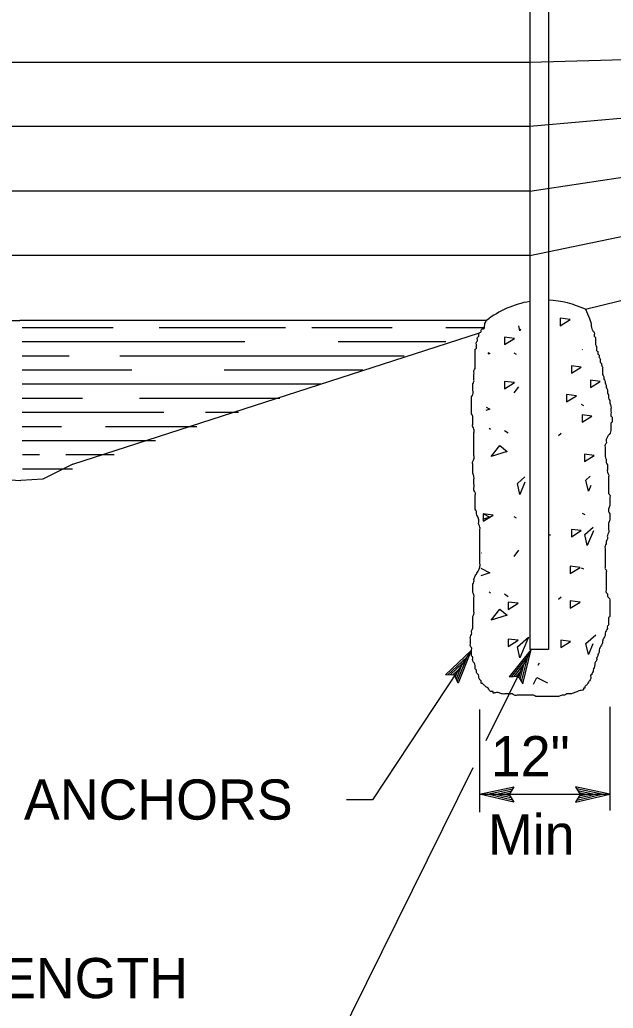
# Model space of a CAD drawing. Extents: x -894 to 866, y -476 to 714.
# Drawn here: x -209 to -105.7, y -293.2 to -121.1 of the extents above; entities that cross this region are included whole.
import ezdxf

# ---------------------------------------------------------------- set-up
doc = ezdxf.new("R2010")
doc.units = 0
for name, color, linetype in [('56 Stage 3 Anno', 7, 'Continuous'), ('57 Undefined', 7, 'Continuous'), ('59 Sndwall Anno', 7, 'Continuous'), ('60 Nongeo Data', 7, 'Continuous')]:
    doc.layers.add(name, color=color, linetype=linetype)

msp = doc.modelspace()

# ---------------------------------------------------------------- linework, layer by layer
at = {"layer": '56 Stage 3 Anno'}
for p, q in [((-134.88, -235.13), (-130.42, -230.9)), ((-134.47, -235.15), (-131.19, -232.05)), ((-131.19, -232.06), (-132.84, -236.23)), ((-130.42, -230.9), (-132.67, -236.62)), ((-130.42, -230.9), (-130.42, -230.9)), ((-119.95, -230.73), (-123.8, -235.51)), ((-120.57, -231.97), (-123.38, -235.46)), ((-121.63, -236.35), (-120.56, -231.96)), ((-121.41, -236.7), (-119.95, -230.73)), ((-119.95, -230.73), (-119.95, -230.73)), ((-134.04, -235.16), (-131.97, -233.19)), ((-131.97, -233.19), (-133.03, -235.89)), ((-121.17, -233.2), (-122.99, -235.46)), ((-121.85, -235.98), (-121.17, -233.2)), ((-133.33, -235.22), (-134.88, -235.13)), ((-134.88, -235.13), (-134.88, -235.13)), ((-133.65, -235.2), (-132.74, -234.34)), ((-132.67, -236.62), (-133.33, -235.22)), ((-132.74, -234.34), (-133.19, -235.49)), ((-123.8, -235.51), (-122.25, -235.39)), ((-123.8, -235.51), (-123.8, -235.51)), ((-121.78, -234.44), (-122.56, -235.41)), ((-122.25, -235.39), (-121.41, -236.7)), ((-122.08, -235.67), (-121.78, -234.44)), ((-132.67, -236.62), (-132.67, -236.62)), ((-121.41, -236.7), (-121.41, -236.7)), ((-106.28, -240.72), (-106.28, -258.79)), ((-128.94, -241.21), (-128.94, -259.03)), ((-128.97, -255.95), (-122.97, -254.63)), ((-122.97, -254.63), (-123.77, -255.96)), ((-122.97, -254.63), (-122.97, -254.63)), ((-106.24, -255.95), (-112.25, -254.63)), ((-112.25, -254.63), (-112.25, -254.63)), ((-112.25, -254.63), (-111.44, -255.96)), ((-122.97, -257.3), (-128.97, -255.95)), ((-128.97, -255.95), (-128.97, -255.95)), ((-128.94, -255.95), (-106.28, -255.95)), ((-123.19, -256.94), (-127.59, -255.95)), ((-127.58, -255.95), (-123.2, -254.99)), ((-126.21, -255.96), (-123.38, -255.33)), ((-123.42, -256.58), (-126.21, -255.96)), ((-124.83, -255.96), (-123.62, -255.69)), ((-123.6, -256.23), (-124.83, -255.96)), ((-123.77, -255.96), (-122.97, -257.3)), ((-112.24, -257.3), (-106.24, -255.95)), ((-111.44, -255.96), (-112.24, -257.3)), ((-112.03, -256.94), (-107.62, -255.95)), ((-107.64, -255.95), (-112.01, -254.99)), ((-109.01, -255.96), (-111.83, -255.33)), ((-111.79, -256.58), (-109.01, -255.96)), ((-111.62, -256.23), (-110.39, -255.96)), ((-110.39, -255.96), (-111.6, -255.69)), ((-106.24, -255.95), (-106.24, -255.95)), ((-122.97, -257.3), (-122.97, -257.3)), ((-112.24, -257.3), (-112.24, -257.3))]:
    msp.add_line(p, q, dxfattribs=at)
for points in [[(-130.42, -230.9), (-147.58, -256.91), (-152.12, -256.91)], [(-119.96, -230.72), (-127.83, -246.65)], [(-130.14, -251.32), (-164.47, -320.8)]]:
    msp.add_lwpolyline(points, dxfattribs=at)
at = {"layer": '59 Sndwall Anno'}
for p, q in [((-192.78, -174.72), (-208.65, -174.72)), ((-162.73, -174.72), (-184.74, -174.72)), ((-144.17, -174.72), (-158.14, -174.72)), ((-128.18, -174.72), (-134.8, -174.72)), ((-169.81, -177.18), (-208.65, -177.18)), ((-134.85, -177.18), (-153.55, -177.18)), ((-111.05, -178.52), (-111, -178.54)), ((-200.43, -179.64), (-208.64, -179.64)), ((-142.07, -179.64), (-191.63, -179.64)), ((-122.99, -179.1), (-122.56, -179.31)), ((-189.52, -182.1), (-208.63, -182.1)), ((-149.29, -182.1), (-173.45, -182.1)), ((-156.51, -184.56), (-208.62, -184.56)), ((-122.14, -184.99), (-122.99, -186.06)), ((-198.13, -187.02), (-208.62, -187.02)), ((-163.73, -187.02), (-188.18, -187.02)), ((-111.24, -188.02), (-110.82, -188.23)), ((-183.97, -189.48), (-208.61, -189.48)), ((-170.95, -189.48), (-176.7, -189.48)), ((-201.77, -191.94), (-208.6, -191.94)), ((-178.17, -191.94), (-194.11, -191.94)), ((-127.07, -192.46), (-127.29, -192.25)), ((-123.94, -193.08), (-124.58, -192.65)), ((-185.39, -194.4), (-208.6, -194.4)), ((-115.18, -193.5), (-114.75, -193.08)), ((-205.6, -196.86), (-208.59, -196.86)), ((-192.61, -196.86), (-201, -196.86)), ((-199.83, -199.32), (-208.58, -199.32)), ((-122.99, -207.57), (-122.56, -207.79)), ((-111.05, -206.99), (-110.62, -207.21)), ((-116.59, -210.9), (-116.76, -210.79)), ((-128.62, -213.99), (-128.57, -213.89)), ((-122.14, -213.46), (-122.99, -214.53)), ((-111.24, -216.49), (-110.82, -216.7)), ((-127.07, -220.94), (-127.29, -220.72)), ((-123.94, -221.55), (-124.58, -221.12)), ((-115.18, -221.98), (-114.75, -221.55)), ((-118.72, -233.48), (-118.5, -233.06))]:
    msp.add_line(p, q, dxfattribs=at)
for points in [[(-113.19, -173.29), (-114.9, -173.07), (-114.9, -174.36)], [(-122.87, -176.59), (-124.58, -176.37), (-124.58, -177.66)], [(-111.24, -181.57), (-112.95, -181.36), (-112.95, -182.64)], [(-122.87, -184.27), (-124.58, -184.06), (-124.58, -185.34)], [(-107.92, -184.06), (-109.63, -183.85), (-109.63, -185.13)], [(-112.07, -186.56), (-113.78, -186.34), (-113.78, -187.62)], [(-109.38, -190.09), (-111.09, -189.87), (-111.09, -191.15)], [(-125.44, -195.21), (-124.15, -196.28), (-126.93, -197.13)], [(-108.96, -196.94), (-110.67, -196.73), (-110.67, -198.01)], [(-126.6, -207.32), (-128.31, -207.11), (-128.31, -208.39)], [(-111.24, -210.04), (-112.95, -209.83), (-112.95, -211.11)], [(-111.45, -216.46), (-113.16, -216.25), (-113.16, -217.53)], [(-125.44, -223.69), (-124.15, -224.75), (-126.93, -225.61)], [(-122.24, -222.69), (-123.95, -222.48), (-123.95, -223.76)], [(-111.45, -222.48), (-113.16, -222.27), (-113.16, -223.55)], [(-122.35, -230.28), (-120.43, -228.57), (-121.92, -232.2)], [(-122.24, -229.13), (-123.95, -228.92), (-123.95, -230.2)], [(-113.11, -229.34), (-114.82, -229.12), (-114.82, -230.4)]]:
    msp.add_lwpolyline(points, close=True, dxfattribs=at)
for points in [[(-121.81, -174.98), (-121.92, -175.26), (-122.11, -174.4)], [(-127.52, -179.03), (-127.16, -179.21), (-127.53, -179.33)], [(-127.82, -188.57), (-127.16, -188.9), (-127.84, -189.13)], [(-121.04, -201.59), (-121.92, -203.73), (-122.35, -201.81), (-121.07, -200.67)], [(-109.59, -202.18), (-109.98, -203.15), (-110.41, -201.23), (-109.68, -200.58)], [(-128.4, -207.06), (-127.16, -207.68), (-128.43, -208.11)], [(-109.11, -210.06), (-110.18, -212.65), (-110.6, -210.72), (-109.15, -209.43)], [(-128.7, -216.6), (-127.16, -217.37), (-128.74, -217.9)], [(-109.21, -229.74), (-109.98, -231.62), (-110.41, -229.7), (-108.7, -228.18)], [(-119.57, -236.78), (-118.98, -235.6), (-117.09, -236.54), (-117.1, -236.54)]]:
    msp.add_lwpolyline(points, dxfattribs=at)
at = {"layer": '60 Nongeo Data'}
for p, q in [((-120.2, -79.54), (-120.2, -230.72)), ((-116.93, -79.54), (-116.93, -230.72)), ((66.85, -122.98), (-120.2, -128.54)), ((66.85, -122.98), (-120.2, -139.7)), ((66.85, -122.98), (-120.2, -151)), ((-120.2, -162.15), (66.85, -122.98)), ((-110.49, -171.51), (67.47, -126.91)), ((-120.2, -128.54), (-297.5, -128.54)), ((-120.2, -139.7), (-297.5, -139.7)), ((-120.2, -150.92), (-297.5, -150.92)), ((-120.2, -162.15), (-297.5, -162.15)), ((-291.31, -173.45), (-209.04, -173.45)), ((-127.73, -173.45), (-209.04, -173.45)), ((-199.81, -198.48), (-128.94, -175.61)), ((-199.81, -198.48), (-205.05, -201.1)), ((-212.65, -201.1), (-208.85, -201.32)), ((-205.05, -201.1), (-208.85, -201.32)), ((-116.93, -230.72), (-120.2, -230.72))]:
    msp.add_line(p, q, dxfattribs=at)
for start, end in [(99.2862, 128.1465), (64.7299, 87.9075)]:
    msp.add_arc((-117.54, -186.44), 16.51, start, end, dxfattribs=at)
for points in [[(-110.49, -171.51), (-109.79, -173.11), (-109.58, -173.81), (-109.38, -174.93), (-109.17, -175.35), (-108.96, -175.56), (-108.96, -175.97), (-108.96, -176.18), (-108.75, -176.39), (-108.75, -176.59), (-108.75, -176.8), (-108.75, -177.01), (-108.75, -177.43), (-108.75, -177.63), (-108.55, -178.05), (-108.55, -178.26), (-108.55, -178.67), (-108.34, -178.88), (-108.34, -179.29), (-108.13, -179.5), (-108.13, -179.92), (-107.92, -180.13), (-107.92, -180.33), (-107.92, -180.75), (-107.72, -180.96), (-107.72, -181.16), (-107.51, -181.58), (-107.51, -181.79), (-107.51, -182.2), (-107.51, -182.41), (-107.51, -182.62), (-107.51, -182.83), (-107.3, -183.24), (-107.3, -183.45), (-107.3, -183.66), (-107.09, -184.07), (-107.09, -184.28), (-106.89, -184.69), (-106.89, -185.11), (-106.68, -185.52), (-106.68, -185.94), (-106.47, -186.56), (-106.47, -186.98), (-106.26, -187.39)], [(-129.92, -201.52), (-129.92, -201.1), (-129.92, -200.68), (-130.13, -200.06), (-130.13, -199.65), (-130.13, -199.02), (-130.13, -198.61), (-130.13, -197.99), (-129.92, -197.57), (-129.92, -196.95), (-129.92, -196.53), (-129.92, -195.91), (-129.92, -195.29), (-129.92, -194.66), (-129.92, -194.04), (-129.92, -193.62), (-129.92, -193), (-129.92, -192.38), (-130.13, -191.96), (-130.13, -191.34), (-130.13, -190.92), (-130.13, -190.51), (-130.13, -190.09), (-130.34, -189.68), (-130.34, -189.26), (-130.34, -188.85), (-130.34, -188.43), (-130.34, -188.02), (-130.34, -187.81), (-130.34, -187.6), (-130.34, -187.19), (-130.34, -186.98), (-130.34, -186.77), (-130.13, -186.36), (-130.13, -185.32), (-130.13, -184.9), (-130.13, -184.69), (-130.13, -184.49), (-129.92, -184.07), (-129.92, -183.86), (-129.92, -183.66), (-129.92, -183.45), (-129.92, -183.03), (-129.92, -182.83), (-129.92, -182.41), (-129.92, -182.2), (-129.71, -181.79), (-129.71, -181.58), (-129.71, -181.16), (-129.71, -180.96), (-129.71, -180.75), (-129.71, -180.54), (-129.71, -180.13), (-129.71, -179.92), (-129.71, -179.71), (-129.71, -179.29), (-129.71, -178.88), (-129.71, -178.67), (-129.71, -178.46), (-129.51, -178.26), (-129.51, -178.05), (-129.51, -177.84), (-129.51, -177.63), (-129.51, -177.22), (-129.3, -177.01), (-129.3, -176.8), (-129.3, -176.39), (-129.09, -176.18), (-129.09, -175.76), (-128.88, -175.56), (-128.68, -175.35), (-128.68, -175.14), (-128.47, -174.93), (-128.26, -174.93), (-128.05, -174.18), (-127.73, -173.45)], [(-106.26, -187.39), (-106.26, -187.81), (-106.06, -188.43), (-106.06, -188.85), (-106.06, -189.26), (-106.06, -189.68), (-106.06, -190.09), (-105.85, -190.3), (-105.85, -190.72), (-105.85, -191.13), (-106.06, -191.34), (-106.06, -191.76), (-106.06, -191.96), (-106.06, -192.38), (-106.06, -192.59), (-106.89, -194.45), (-106.89, -194.87), (-107.09, -195.08), (-107.09, -195.49), (-107.09, -195.91), (-107.09, -196.12), (-107.09, -196.53), (-107.09, -196.95), (-107.09, -197.15), (-106.89, -197.57), (-106.89, -197.78), (-106.89, -198.19), (-106.68, -198.61), (-106.68, -199.02), (-106.68, -199.44), (-106.68, -199.85), (-106.47, -200.27), (-106.47, -200.68), (-106.47, -201.1), (-106.47, -201.52), (-106.47, -201.93), (-106.47, -202.35), (-106.47, -202.76), (-106.47, -203.18), (-106.47, -203.59), (-106.26, -203.8), (-106.26, -204.22), (-106.26, -204.63), (-106.26, -204.84), (-106.26, -205.25), (-106.26, -205.67), (-106.47, -206.29), (-106.47, -206.71), (-106.26, -207.12), (-106.26, -207.75), (-106.26, -208.16), (-106.47, -208.78), (-106.47, -209.2), (-106.47, -209.82), (-106.47, -210.45), (-106.68, -210.86), (-106.68, -211.48), (-106.89, -211.9), (-106.89, -212.31), (-107.09, -212.73), (-107.09, -213.15), (-107.09, -213.56), (-107.09, -213.77), (-107.09, -214.18), (-107.09, -214.39), (-107.09, -214.81), (-107.09, -215.01), (-107.09, -215.43), (-107.09, -215.64), (-107.09, -215.85), (-107.09, -216.05), (-107.09, -216.47), (-107.09, -216.68), (-106.89, -216.88), (-106.89, -217.3), (-106.89, -217.71), (-106.89, -217.92), (-106.89, -218.34), (-106.89, -218.55), (-106.89, -218.96), (-106.89, -219.38), (-106.89, -219.79), (-106.89, -220), (-106.89, -220.41), (-106.89, -220.83), (-106.68, -221.04), (-106.68, -221.45), (-106.47, -221.66), (-106.26, -222.08), (-106.26, -222.28), (-106.26, -222.49)], [(-128.47, -236.61), (-128.68, -236.61), (-128.68, -236.41), (-128.68, -236.2), (-128.88, -235.99), (-129.09, -235.57), (-129.09, -235.37), (-129.3, -234.95), (-129.51, -234.74), (-129.51, -234.33), (-129.71, -234.12), (-129.71, -233.91), (-129.71, -233.71), (-129.71, -233.5), (-130.13, -232.67), (-130.13, -232.25), (-130.13, -232.04), (-130.34, -231.84), (-130.34, -231.42), (-130.34, -231.21), (-130.34, -230.8), (-130.34, -230.38), (-130.54, -230.17), (-130.54, -229.76), (-130.54, -229.55), (-130.54, -229.14), (-130.54, -228.93), (-130.54, -228.51), (-130.34, -228.1), (-130.34, -227.68), (-130.34, -227.48), (-130.13, -227.06), (-130.13, -226.64), (-130.13, -226.23), (-130.13, -225.81), (-130.13, -225.4), (-130.13, -224.98), (-129.92, -224.57), (-129.92, -224.15), (-129.92, -223.74), (-129.92, -223.32), (-129.92, -223.11), (-129.92, -222.7), (-129.92, -222.49), (-129.92, -222.08), (-129.92, -221.87), (-129.92, -221.66), (-129.92, -221.24), (-130.13, -220.83), (-130.13, -220.62), (-130.13, -220.21), (-130.13, -219.79), (-130.13, -219.38), (-129.92, -218.96), (-129.92, -218.55), (-129.71, -217.92), (-129.3, -217.3), (-129.09, -216.88), (-128.88, -216.26), (-128.88, -215.64), (-128.88, -215.22), (-128.88, -214.6), (-128.88, -213.98), (-128.88, -213.56), (-128.88, -213.15), (-128.88, -212.73), (-128.88, -212.31), (-128.88, -211.9), (-128.88, -211.48), (-128.88, -211.07), (-128.88, -210.65), (-128.88, -210.24), (-128.88, -209.82), (-128.88, -209.41), (-129.09, -208.99), (-129.09, -208.58), (-129.09, -208.16), (-129.3, -207.54), (-129.51, -207.12), (-129.51, -206.71), (-129.71, -206.29), (-129.71, -205.67), (-129.71, -205.25), (-129.71, -204.84), (-129.71, -204.42), (-129.71, -204.01), (-129.71, -203.38), (-129.92, -202.97), (-129.92, -202.55), (-129.92, -201.93), (-129.92, -201.52)], [(-106.26, -222.49), (-106.26, -222.91), (-106.26, -223.11), (-106.26, -223.32), (-106.26, -223.74), (-106.26, -223.94), (-106.26, -224.36), (-106.26, -224.57), (-106.26, -224.98), (-106.47, -225.19), (-106.47, -225.61), (-106.47, -225.81), (-106.47, -226.23), (-106.47, -226.44), (-106.68, -226.64), (-106.68, -227.06), (-106.89, -227.48), (-107.09, -227.89), (-107.09, -228.31), (-107.3, -228.72), (-107.51, -229.34), (-107.51, -229.55), (-107.72, -229.97), (-107.92, -230.38), (-108.13, -230.8), (-108.13, -231.21), (-108.34, -231.63), (-108.34, -231.84), (-108.55, -232.25), (-108.55, -232.67), (-108.75, -232.87), (-108.96, -233.91), (-109.17, -234.33), (-109.17, -234.54), (-109.38, -234.95), (-109.38, -235.16), (-109.58, -235.16), (-109.58, -235.57), (-109.58, -235.78), (-109.79, -236.2), (-110, -236.41), (-110.21, -236.82), (-110.41, -237.03), (-110.62, -237.24), (-110.62, -237.44), (-110.83, -237.44), (-110.83, -237.65), (-111.24, -237.86), (-111.45, -237.86), (-111.87, -238.07), (-112.49, -238.27), (-113.11, -238.48), (-113.73, -238.48), (-114.15, -238.69), (-114.36, -238.69), (-114.57, -238.69), (-115.19, -238.9), (-115.6, -238.9), (-116.02, -238.9), (-116.23, -238.9), (-116.64, -238.9), (-117.06, -238.9), (-117.47, -238.9), (-117.89, -238.9), (-118.51, -238.9), (-118.92, -238.9), (-119.13, -238.9), (-119.55, -238.69), (-119.96, -238.69), (-120.38, -238.69), (-120.79, -238.69), (-121.41, -238.69), (-121.83, -238.69), (-122.24, -238.69), (-122.87, -238.69), (-123.28, -238.48), (-123.49, -238.48), (-123.9, -238.48), (-124.53, -238.48), (-124.94, -238.48), (-125.56, -238.27), (-126.19, -238.27), (-126.6, -238.27), (-126.6, -238.07), (-126.81, -238.07), (-127.22, -237.86), (-127.43, -237.44), (-127.85, -237.24), (-128.05, -237.03), (-128.26, -236.82), (-128.47, -236.61)]]:
    msp.add_spline(points, degree=3, dxfattribs=at)

# ---------------------------------------------------------------- texts
at = {"layer": '57 Undefined'}
for s, p in [('12"', (-126.98, -252.81)), ('CONCRETE ANCHORS', (-263.44, -260.36)), ('Min', (-127.47, -266.45)), ('EXTRA LENGTH', (-251.5, -291.45))]:
    msp.add_text(s, height=7, dxfattribs=at).set_placement(p)

doc.saveas('drawing.dxf')
